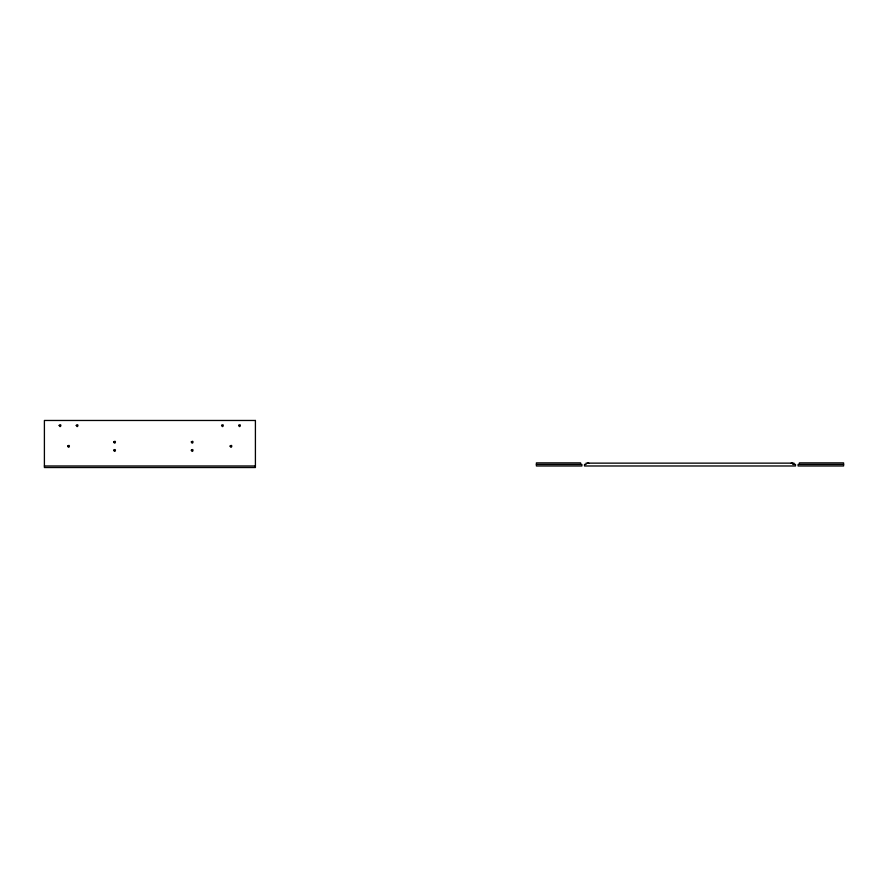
<?xml version="1.0" encoding="UTF-8"?>
<svg xmlns="http://www.w3.org/2000/svg" width="888" height="888" viewBox="0 0 888 888"><rect width="100%" height="100%" fill="white"/><g stroke="black" fill="none" stroke-linecap="round" stroke-linejoin="round"><path stroke-width="1.33" d="M588.811 463.136L586.047 463.136L586.047 464.424L584.493 464.424L584.493 465.978L795.504 465.978L795.504 464.424L792.74 464.424M791.175 463.136L793.95 463.136L793.95 464.424M536.396 464.424L581.906 464.424L581.906 465.978L536.396 465.978L536.396 462.881L580.608 462.881L580.608 464.424M843.6 464.424L798.09 464.424L798.09 465.978L843.6 465.978L843.6 462.881L799.378 462.881L799.378 464.424M44.4 465.978L255.411 465.978M792.396 463.136L587.59 463.136M59.174 425.374C60.44 429.326 62.249 422.588 59.174 425.374M67.71 446.065C68.975 450.005 70.785 443.267 67.71 446.065M76.246 425.374C77.511 429.326 79.31 422.588 76.246 425.374M113.742 441.924C115.007 445.876 116.805 439.138 113.742 441.924M113.742 450.194C115.007 454.145 116.805 447.408 113.742 450.194M191.32 441.924C192.585 445.876 194.383 439.138 191.32 441.924M191.32 450.194C192.585 454.145 194.383 447.408 191.32 450.194M221.567 425.374C222.833 429.326 224.642 422.588 221.567 425.374M230.103 446.065C231.368 450.005 233.178 443.267 230.103 446.065M238.639 425.374C239.904 429.326 241.714 422.588 238.639 425.374M255.411 420.468L44.4 420.468L44.4 467.532L255.411 467.532L255.411 420.468"/></g></svg>
